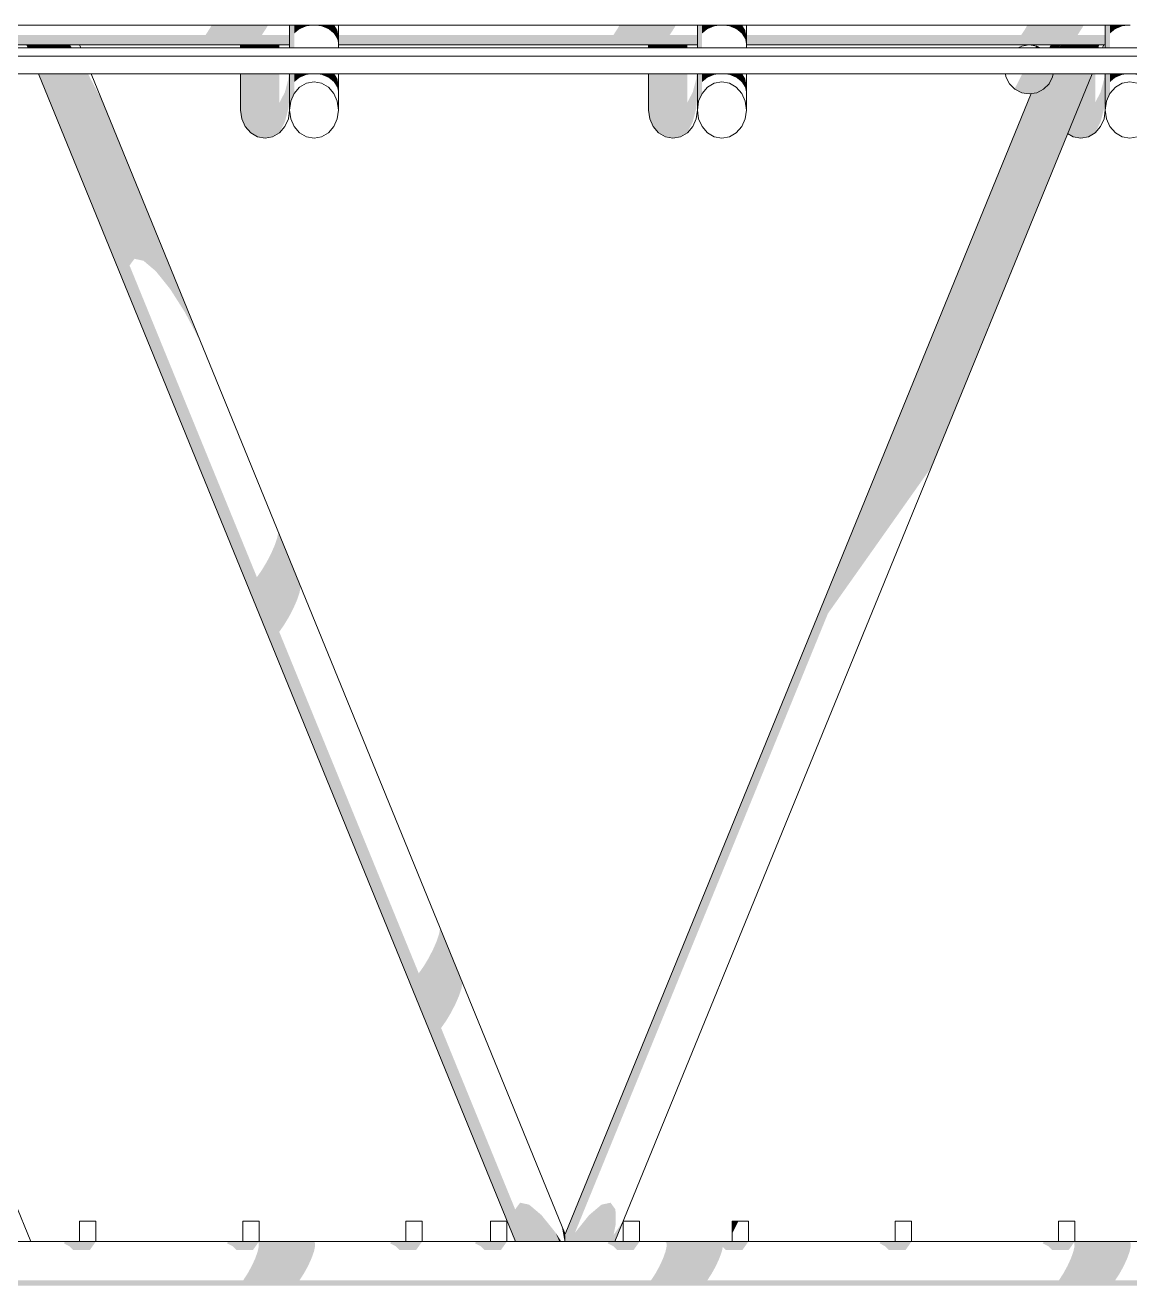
# Model space of a CAD drawing. Header units: millimetres. Extents: x -71878 to 121433, y -67383 to 83273.
# Drawn here: x 69131 to 71840, y -48564 to -45474 of the extents above; entities that cross this region are included whole.
import ezdxf

# ---------------------------------------------------------------- set-up
doc = ezdxf.new("R2010")
doc.units = ezdxf.units.MM
doc.header["$MEASUREMENT"] = 0
for name, color, linetype, lineweight in [('COLUMNAS_Pluma_Nº__1', 7, 'Continuous', 0), ('ENTIRADO_Pluma_Nº__21', 7, 'Continuous', 5), ('Vigas_Pluma_Nº__21', 7, 'Continuous', 5)]:
    doc.layers.add(name, color=color, linetype=linetype, lineweight=lineweight)
for name, color, linetype, lineweight, true_color in [('COLUMNAS_Pluma_Nº__3', 7, 'Continuous', 0, 0x646464), ('ENTIRADO_Pluma_Nº__3', 7, 'Continuous', 0, 0x646464), ('Vigas_Pluma_Nº__3', 7, 'Continuous', 0, 0x646464)]:
    doc.layers.add(name, color=color, linetype=linetype, lineweight=lineweight, true_color=true_color)

msp = doc.modelspace()

# ---------------------------------------------------------------- hatches: boundary and pattern name
at = {"layer": 'COLUMNAS_Pluma_Nº__3', "linetype": 'Continuous', "lineweight": 0, "true_color": 0x191919}
for points in [[(69135.13, -45521.985), (69138.127, -45529.319), (69142.979, -45529.319), (69139.981, -45521.985)], [(69139.981, -45521.985), (69142.979, -45529.319), (69153.677, -45529.319), (69150.68, -45521.985)], [(69150.68, -45521.985), (69153.677, -45529.319), (69169.175, -45529.319), (69166.178, -45521.985)], [(69184.959, -45521.985), (69166.178, -45521.985), (69169.175, -45529.319), (69187.956, -45529.319)], [(69205.185, -45521.985), (69184.959, -45521.985), (69187.956, -45529.319), (69208.182, -45529.319)], [(69205.185, -45521.985), (69208.182, -45529.319), (69227.872, -45529.319), (69224.875, -45521.985)], [(69224.875, -45521.985), (69227.872, -45529.319), (69245.099, -45529.319), (69243.677, -45525.838), (69240.579, -45521.985)], [(69245.891, -45529.319), (69243.677, -45525.838), (69245.099, -45529.319)], [(71643.827, -45529.319), (71645.298, -45529.319), (71648.295, -45521.985), (71646.825, -45521.985)], [(71645.298, -45529.319), (71652.947, -45529.319), (71655.944, -45521.985), (71648.295, -45521.985)], [(71655.944, -45521.985), (71652.947, -45529.319), (71666.025, -45529.319), (71669.022, -45521.985)], [(71667.448, -45525.838), (71666.025, -45529.319), (71683.252, -45529.319), (71686.25, -45521.985), (71670.545, -45521.985)], [(71683.252, -45529.319), (71702.943, -45529.319), (71705.94, -45521.985), (71686.25, -45521.985)], [(71705.94, -45521.985), (71702.943, -45529.319), (71723.168, -45529.319), (71726.165, -45521.985)], [(71723.168, -45529.319), (71741.949, -45529.319), (71744.946, -45521.985), (71726.165, -45521.985)], [(71741.949, -45529.319), (71757.447, -45529.319), (71760.445, -45521.985), (71744.946, -45521.985)], [(71760.445, -45521.985), (71757.447, -45529.319), (71762.632, -45529.319), (71764.116, -45521.985)], [(69163.974, -45592.573), (70333.667, -48455.071), (70338.518, -48455.071), (69168.826, -45592.573)], [(69168.826, -45592.573), (70338.518, -48455.071), (70349.217, -48455.071), (69179.524, -45592.573)], [(69179.524, -45592.573), (70349.217, -48455.071), (70364.715, -48455.071), (69195.022, -45592.573)], [(69213.803, -45592.572), (69195.022, -45592.573), (69387.083, -46062.589), (69399.194, -46046.257)], [(69234.029, -45592.573), (69213.803, -45592.573), (69399.192, -46046.26), (69421.375, -46051.05)], [(69253.719, -45592.573), (69234.029, -45592.573), (69421.375, -46051.05), (69451.46, -46076.489)], [(69270.946, -45592.573), (69253.719, -45592.573), (69451.46, -46076.489), (69486.503, -46120.087)], [(69270.946, -45592.573), (69486.503, -46120.087), (69523.073, -46177.577), (69284.024, -45592.573)], [(69285.1, -45592.573), (69284.024, -45592.573), (69523.073, -46177.577), (69557.59, -46243.33), (69314.764, -45649.081)], [(71099.482, -46915.777), (71140.294, -46858.061), (71657.405, -45592.573), (71651.376, -45592.573), (71650.116, -45600.526), (71641.594, -45617.252), (71628.32, -45630.526), (71623.71, -45632.875)], [(71657.405, -45592.573), (71140.294, -46858.061), (71186.94, -46792.093), (71677.096, -45592.573)], [(71677.095, -45592.573), (71186.94, -46792.093), (71234.855, -46724.331), (71697.321, -45592.573)], [(71697.321, -45592.573), (71234.855, -46724.331), (71279.347, -46661.409), (71716.102, -45592.573)], [(71716.102, -45592.573), (71279.347, -46661.409), (71316.063, -46609.485), (71731.6, -45592.573)], [(71731.6, -45592.573), (71316.063, -46609.485), (71341.408, -46573.642), (71742.299, -45592.573)], [(71742.299, -45592.573), (71341.408, -46573.642), (71352.901, -46557.389), (71736.417, -45618.84), (71745.121, -45592.573)], [(70449.633, -48455.379), (70457.282, -48455.379), (71607.868, -45639.638), (71599.69, -45640.933), (70455.562, -48440.868), (70455.562, -48455.071), (70449.759, -48455.071)], [(70455.562, -48440.868), (71599.69, -45640.933), (71598.117, -45641.183), (70455.562, -48437.269)], [(71607.868, -45639.638), (70457.282, -48455.379), (70470.36, -48455.379), (71623.71, -45632.875), (71611.594, -45639.048)], [(69343.85, -45716.663), (69314.764, -45649.081), (69557.59, -46243.331), (69586.676, -46310.912)], [(69751.471, -46717.8), (69749.103, -46730.723), (69803.866, -46864.741), (69806.234, -46851.818)], [(69750.05, -46710.724), (69751.471, -46717.8), (69806.234, -46851.818), (69804.813, -46844.742)], [(69743.178, -46748.229), (69734.276, -46768.603), (69789.039, -46902.621), (69797.941, -46882.247)], [(69743.178, -46748.229), (69797.941, -46882.247), (69803.866, -46864.742), (69749.103, -46730.723)], [(69734.276, -46768.603), (69723.269, -46789.851), (69778.032, -46923.869), (69789.039, -46902.621)], [(69711.234, -46809.892), (69699.35, -46826.766), (69754.108, -46960.791), (69765.997, -46943.911)], [(69723.269, -46789.851), (69711.233, -46809.894), (69765.996, -46943.912), (69778.032, -46923.87)], [(71180.845, -46974.103), (71160.322, -47025.82), (71144.628, -47067.079), (71202.032, -46926.597), (71196.187, -46938.018)], [(70146.897, -47681.896), (70148.318, -47688.972), (70203.081, -47822.991), (70201.66, -47815.915)], [(70145.95, -47701.896), (70140.025, -47719.401), (70194.788, -47853.419), (70200.713, -47835.914)], [(70148.318, -47688.972), (70145.95, -47701.896), (70200.713, -47835.914), (70203.081, -47822.991)], [(70131.123, -47739.775), (70120.115, -47761.024), (70174.879, -47895.042), (70185.886, -47873.794)], [(70140.025, -47719.401), (70131.123, -47739.775), (70185.886, -47873.794), (70194.788, -47853.42)], [(70120.115, -47761.024), (70108.08, -47781.067), (70162.843, -47915.085), (70174.879, -47895.042)], [(70108.076, -47781.072), (70096.199, -47797.935), (70150.957, -47931.961), (70162.844, -47915.084)], [(70344.752, -48360.257), (70332.643, -48376.586), (70364.713, -48455.073), (70383.496, -48455.071)], [(70366.935, -48365.046), (70344.752, -48360.257), (70383.496, -48455.071), (70403.721, -48455.071)], [(70544.189, -48365.046), (70507.277, -48455.379), (70527.503, -48455.379), (70566.372, -48360.257)], [(70566.372, -48360.257), (70527.503, -48455.379), (70546.284, -48455.379), (70578.481, -48376.585)], [(70397.02, -48390.485), (70366.935, -48365.046), (70403.721, -48455.071), (70423.411, -48455.071)], [(70432.063, -48434.084), (70397.02, -48390.485), (70423.411, -48455.071), (70440.639, -48455.071)], [(70470.36, -48455.379), (70487.587, -48455.379), (70514.104, -48390.485), (70479.061, -48434.084)], [(70514.104, -48390.485), (70487.587, -48455.379), (70507.277, -48455.379), (70544.189, -48365.046)], [(70578.481, -48376.585), (70546.284, -48455.379), (70561.782, -48455.379), (70579.331, -48412.433)], [(70438.182, -48394.737), (70447.533, -48421.218), (70455.562, -48440.868), (70455.562, -48437.269)], [(70453.521, -48454.592), (70453.717, -48455.071), (70455.562, -48455.071), (70455.562, -48440.868), (70447.533, -48421.218)], [(70561.782, -48455.379), (70572.48, -48455.379), (70586.27, -48421.632), (70573.942, -48439.067), (70579.331, -48412.433)], [(70586.27, -48421.632), (70572.48, -48455.379), (70577.332, -48455.379), (70597.763, -48405.379)], [(70333.667, -48455.071), (70333.793, -48455.379), (70335.264, -48455.379), (70335.138, -48455.071)], [(70335.138, -48455.071), (70335.264, -48455.379), (70342.912, -48455.379), (70342.787, -48455.071), (70338.518, -48455.071)], [(70342.786, -48455.071), (70342.912, -48455.379), (70355.991, -48455.379), (70355.865, -48455.071)], [(70355.865, -48455.071), (70355.99, -48455.379), (70373.218, -48455.379), (70373.092, -48455.071)], [(70373.092, -48455.071), (70373.218, -48455.379), (70392.908, -48455.379), (70392.782, -48455.071)], [(70392.782, -48455.071), (70392.908, -48455.379), (70413.133, -48455.379), (70413.008, -48455.071)], [(70413.008, -48455.071), (70413.133, -48455.379), (70431.915, -48455.379), (70431.789, -48455.071)], [(70447.287, -48455.071), (70431.789, -48455.071), (70431.914, -48455.379), (70447.413, -48455.379)], [(70445.413, -48455.071), (70432.063, -48434.084), (70440.639, -48455.071)], [(70448.288, -48455.071), (70447.287, -48455.071), (70447.413, -48455.379), (70448.162, -48455.379)], [(70448.288, -48455.071), (70448.162, -48455.379), (70449.633, -48455.379), (70449.759, -48455.071)], [(70453.548, -48455.071), (70453.717, -48455.071), (70453.521, -48454.592)]]:
    msp.add_hatch(color=250, dxfattribs=at).paths.add_polyline_path(points)
at = {"layer": 'ENTIRADO_Pluma_Nº__3', "linetype": 'Continuous', "lineweight": 0, "true_color": 0x191919}
msp.add_hatch(color=250, dxfattribs=at).paths.add_polyline_path([(70864.499, -48405.379), (70864.499, -48436.437), (70880.145, -48405.379)])
at = {"layer": 'Vigas_Pluma_Nº__3', "linetype": 'Continuous', "lineweight": 0, "true_color": 0x191919}
for points in [[(69573.7, -45497.252), (69711.697, -45497.251), (69722.574, -45480.526), (69584.577, -45480.526)], [(69588.322, -45473.708), (69584.577, -45480.526), (69722.574, -45480.526), (69726.319, -45473.708)], [(69779.463, -45473.708), (69779.463, -45529.319), (69782.399, -45529.319), (69782.399, -45473.708)], [(69790.922, -45473.708), (69782.399, -45473.708), (69782.399, -45529.319), (69790.922, -45529.319)], [(69790.922, -45493.888), (69804.195, -45483), (69804.195, -45473.708), (69790.922, -45473.708)], [(69804.195, -45483), (69820.922, -45476.008), (69820.922, -45473.708), (69804.195, -45473.708)], [(69820.922, -45473.708), (69820.922, -45476.008), (69838.624, -45473.708)], [(69858.004, -45473.708), (69840.301, -45473.708), (69858.004, -45476.008)], [(69858.004, -45476.008), (69874.73, -45483), (69874.73, -45473.708), (69858.004, -45473.708)], [(69874.73, -45483), (69888.004, -45493.889), (69888.004, -45473.708), (69874.73, -45473.708)], [(69888.004, -45473.708), (69888.004, -45493.889), (69896.526, -45507.61), (69896.526, -45485.374), (69889.28, -45473.708)], [(69896.526, -45507.61), (69899.463, -45522.82), (69899.463, -45500.583), (69896.526, -45485.374)], [(70573.701, -45497.251), (70711.697, -45497.251), (70722.574, -45480.525), (70584.577, -45480.525)], [(70588.322, -45473.708), (70584.577, -45480.526), (70722.574, -45480.526), (70726.319, -45473.708)], [(70782.399, -45473.708), (70779.463, -45473.708), (70779.463, -45529.319), (70782.399, -45529.319)], [(70782.399, -45529.319), (70790.922, -45529.319), (70790.922, -45473.708), (70782.399, -45473.708)], [(70790.921, -45493.889), (70804.195, -45483), (70804.195, -45473.708), (70790.922, -45473.708)], [(70804.195, -45473.708), (70804.195, -45483), (70820.922, -45476.008), (70820.922, -45473.708)], [(70820.922, -45473.708), (70820.922, -45476.008), (70838.624, -45473.708)], [(70840.301, -45473.708), (70858.004, -45476.008), (70858.004, -45473.708)], [(70858.004, -45476.008), (70874.73, -45483), (70874.73, -45473.708), (70858.004, -45473.708)], [(70874.73, -45483), (70888.004, -45493.889), (70888.004, -45473.708), (70874.73, -45473.708)], [(70888.004, -45473.708), (70888.004, -45493.889), (70896.526, -45507.61), (70896.526, -45485.374), (70889.28, -45473.708)], [(70896.526, -45507.61), (70899.463, -45522.819), (70899.463, -45500.583), (70896.526, -45485.374)], [(71573.701, -45497.251), (71711.697, -45497.252), (71722.574, -45480.525), (71584.577, -45480.525)], [(71588.322, -45473.708), (71584.577, -45480.526), (71722.574, -45480.526), (71726.319, -45473.708)], [(71779.463, -45473.708), (71779.463, -45529.319), (71782.399, -45529.319), (71782.399, -45473.708)], [(71782.399, -45529.319), (71790.922, -45529.319), (71790.922, -45473.708), (71782.399, -45473.708)], [(71790.922, -45493.889), (71804.195, -45483), (71804.195, -45473.708), (71790.922, -45473.708)], [(71804.195, -45473.708), (71804.195, -45483), (71820.922, -45476.008), (71820.922, -45473.708)], [(71820.921, -45476.008), (71838.624, -45473.708), (71820.922, -45473.708)], [(68899.463, -45497.252), (68899.463, -45510.526), (69779.463, -45510.526), (69779.463, -45497.252)], [(68899.463, -45510.526), (68899.463, -45519.048), (69779.463, -45519.048), (69779.463, -45510.526)], [(69779.463, -45519.048), (68899.463, -45519.048), (68899.463, -45521.984), (69779.463, -45521.984)], [(70779.463, -45497.252), (69899.462, -45497.252), (69899.462, -45510.526), (70779.463, -45510.526)], [(69899.462, -45519.048), (70779.463, -45519.048), (70779.463, -45510.526), (69899.462, -45510.526)], [(69899.462, -45521.984), (70779.463, -45521.984), (70779.463, -45519.048), (69899.462, -45519.048)], [(70899.463, -45510.526), (71779.463, -45510.526), (71779.463, -45497.252), (70899.463, -45497.252)], [(70899.463, -45510.526), (70899.463, -45519.048), (71779.463, -45519.048), (71779.463, -45510.526)], [(71779.463, -45519.048), (70899.463, -45519.048), (70899.463, -45521.985), (71779.463, -45521.985)], [(69659.463, -45529.319), (69662.399, -45529.319), (69662.399, -45521.985), (69659.463, -45521.985)], [(69662.399, -45521.985), (69662.399, -45529.319), (69670.922, -45529.319), (69670.922, -45521.985)], [(69670.922, -45529.319), (69684.195, -45529.319), (69684.195, -45521.985), (69670.922, -45521.985)], [(69684.195, -45521.985), (69684.195, -45529.319), (69700.922, -45529.319), (69700.922, -45521.985)], [(69700.922, -45529.319), (69719.463, -45529.319), (69719.463, -45521.985), (69700.922, -45521.985)], [(69719.463, -45521.985), (69719.463, -45529.319), (69738.004, -45529.319), (69738.004, -45521.985)], [(69738.004, -45529.319), (69754.73, -45529.319), (69754.73, -45521.985), (69738.004, -45521.985)], [(70659.463, -45529.319), (70662.399, -45529.319), (70662.399, -45521.985), (70659.463, -45521.985)], [(70662.399, -45521.985), (70662.399, -45529.319), (70670.922, -45529.319), (70670.922, -45521.985)], [(70684.195, -45521.985), (70670.922, -45521.985), (70670.922, -45529.319), (70684.195, -45529.319)], [(70684.195, -45529.319), (70700.922, -45529.319), (70700.922, -45521.985), (70684.195, -45521.985)], [(70700.921, -45529.319), (70719.463, -45529.319), (70719.463, -45521.985), (70700.921, -45521.985)], [(70719.463, -45521.985), (70719.463, -45529.319), (70738.004, -45529.319), (70738.004, -45521.985)], [(70738.004, -45529.319), (70754.73, -45529.319), (70754.73, -45521.985), (70738.004, -45521.985)], [(71607.779, -45529.319), (71620.225, -45529.319), (71611.594, -45524.921), (71610.113, -45524.687)], [(69659.463, -45592.573), (69659.463, -45681.489), (69662.399, -45702.838), (69662.399, -45592.573)], [(69662.399, -45592.573), (69662.399, -45702.838), (69670.922, -45722.098), (69670.922, -45592.573)], [(69670.922, -45722.098), (69684.195, -45737.382), (69684.195, -45592.573), (69670.922, -45592.573)], [(69684.195, -45737.382), (69700.922, -45747.195), (69700.922, -45592.573), (69684.195, -45592.573)], [(69700.922, -45747.195), (69719.463, -45750.576), (69719.463, -45592.573), (69700.922, -45592.573)], [(69738.004, -45592.573), (69719.463, -45592.573), (69719.463, -45750.576), (69738.004, -45747.195)], [(69738.004, -45747.195), (69754.73, -45737.382), (69754.73, -45592.573), (69738.004, -45592.573)], [(69776.526, -45605.41), (69768.004, -45637.705), (69768.004, -45710.651), (69776.526, -45678.356)], [(69779.463, -45592.573), (69777.579, -45592.573), (69776.526, -45605.41), (69776.526, -45678.356), (69779.463, -45642.557)], [(69779.463, -45681.489), (69782.399, -45660.14), (69782.399, -45592.573), (69779.463, -45592.573)], [(69782.399, -45660.14), (69790.922, -45640.881), (69790.922, -45592.573), (69782.399, -45592.573)], [(69790.922, -45612.861), (69804.195, -45601.972), (69804.195, -45592.573), (69790.922, -45592.573)], [(69804.196, -45601.972), (69820.921, -45594.981), (69820.922, -45592.573), (69804.195, -45592.573)], [(69820.921, -45594.981), (69839.463, -45592.573), (69820.922, -45592.573)], [(69839.463, -45592.572), (69858.004, -45594.981), (69858.004, -45592.573)], [(69858.004, -45594.981), (69874.73, -45601.972), (69874.73, -45592.573), (69858.004, -45592.573)], [(69874.73, -45601.972), (69888.004, -45612.861), (69888.004, -45592.573), (69874.73, -45592.573)], [(69888.004, -45592.573), (69888.004, -45612.861), (69896.526, -45626.582), (69896.526, -45604.346), (69889.213, -45592.573)], [(69896.526, -45626.582), (69899.463, -45641.792), (69899.463, -45619.556), (69896.526, -45604.346)], [(70659.463, -45681.489), (70662.399, -45702.838), (70662.399, -45592.573), (70659.463, -45592.573)], [(70662.399, -45702.838), (70670.922, -45722.098), (70670.922, -45592.573), (70662.399, -45592.573)], [(70684.195, -45592.573), (70670.922, -45592.573), (70670.922, -45722.098), (70684.195, -45737.382)], [(70700.922, -45592.573), (70684.196, -45592.573), (70684.196, -45737.382), (70700.922, -45747.195)], [(70700.921, -45747.195), (70719.463, -45750.576), (70719.463, -45592.573), (70700.921, -45592.573)], [(70719.463, -45750.576), (70738.004, -45747.195), (70738.004, -45592.573), (70719.463, -45592.573)], [(70738.004, -45747.195), (70754.73, -45737.382), (70754.73, -45592.573), (70738.004, -45592.573)], [(70776.526, -45605.41), (70768.004, -45637.705), (70768.004, -45710.651), (70776.526, -45678.356)], [(70779.463, -45592.573), (70777.579, -45592.573), (70776.526, -45605.41), (70776.526, -45678.356), (70779.463, -45642.557)], [(70779.463, -45681.489), (70782.399, -45660.14), (70782.399, -45592.573), (70779.463, -45592.573)], [(70782.399, -45660.14), (70790.922, -45640.881), (70790.922, -45592.573), (70782.399, -45592.573)], [(70790.921, -45612.861), (70804.195, -45601.972), (70804.195, -45592.573), (70790.922, -45592.573)], [(70804.195, -45601.972), (70820.921, -45594.981), (70820.922, -45592.573), (70804.195, -45592.573)], [(70820.922, -45592.573), (70820.921, -45594.981), (70839.463, -45592.573)], [(70839.463, -45592.572), (70858.004, -45594.981), (70858.004, -45592.573)], [(70858.004, -45594.981), (70874.73, -45601.972), (70874.73, -45592.573), (70858.004, -45592.573)], [(70874.73, -45601.972), (70888.004, -45612.861), (70888.004, -45592.573), (70874.73, -45592.573)], [(70888.004, -45592.573), (70888.004, -45612.861), (70896.526, -45626.582), (70896.526, -45604.346), (70889.213, -45592.573)], [(70896.526, -45626.582), (70899.463, -45641.792), (70899.463, -45619.556), (70896.526, -45604.346)], [(71575.914, -45592.573), (71557.127, -45629.867), (71557.785, -45630.526), (71574.512, -45639.048), (71593.053, -45641.985), (71611.594, -45639.048), (71628.32, -45630.526), (71641.594, -45617.252), (71650.116, -45600.526), (71651.376, -45592.573)], [(71738.004, -45747.195), (71754.73, -45737.382), (71754.73, -45592.573), (71747.15, -45592.573), (71738.004, -45614.956)], [(71776.526, -45605.41), (71768.004, -45637.705), (71768.004, -45710.651), (71776.526, -45678.356)], [(71779.463, -45592.573), (71777.579, -45592.573), (71776.526, -45605.41), (71776.526, -45678.356), (71779.463, -45642.557)], [(71779.463, -45681.489), (71782.399, -45660.14), (71782.399, -45592.573), (71779.463, -45592.573)], [(71782.399, -45660.14), (71790.922, -45640.881), (71790.922, -45592.573), (71782.399, -45592.573)], [(71790.922, -45612.861), (71804.195, -45601.972), (71804.195, -45592.573), (71790.922, -45592.573)], [(71804.195, -45601.972), (71820.921, -45594.981), (71820.922, -45592.573), (71804.195, -45592.573)], [(71820.922, -45592.573), (71820.922, -45594.981), (71839.463, -45592.573)], [(71839.463, -45592.572), (71858.004, -45594.981), (71858.004, -45592.573)], [(69768.004, -45637.705), (69754.73, -45663.334), (69754.73, -45736.28), (69768.004, -45710.651)], [(70768.004, -45637.705), (70754.73, -45663.334), (70754.73, -45736.28), (70768.004, -45710.651)], [(71738.004, -45614.956), (71719.463, -45660.33), (71719.463, -45750.576), (71738.004, -45747.195)], [(71768.004, -45637.705), (71754.73, -45663.334), (71754.73, -45736.28), (71768.004, -45710.651)], [(71719.463, -45660.33), (71700.922, -45705.704), (71700.922, -45747.195), (71719.463, -45750.576)], [(71687.246, -45739.172), (71700.922, -45747.195), (71700.922, -45705.704)], [(69229.143, -48455.379), (69227.067, -48458.315), (69302.422, -48458.315), (69304.498, -48455.379)], [(69627.067, -48458.315), (69702.422, -48458.315), (69702.82, -48457.753), (69703.558, -48458.315), (69841.555, -48458.315), (69837.702, -48455.379), (69629.143, -48455.379)], [(70029.143, -48455.379), (70027.067, -48458.315), (70102.422, -48458.315), (70104.499, -48455.379)], [(70237.109, -48455.379), (70235.033, -48458.315), (70310.388, -48458.315), (70312.465, -48455.379)], [(70562.407, -48455.379), (70560.331, -48458.315), (70635.686, -48458.315), (70637.763, -48455.379)], [(70699.706, -48455.379), (70703.558, -48458.315), (70902.422, -48458.315), (70904.499, -48455.379)], [(71227.067, -48458.315), (71302.422, -48458.315), (71304.499, -48455.379), (71229.143, -48455.379)], [(71629.143, -48455.379), (71627.067, -48458.315), (71702.422, -48458.315), (71702.82, -48457.753), (71703.558, -48458.315), (71841.555, -48458.315), (71837.702, -48455.379)], [(69226, -48459.824), (69239.766, -48466.838), (69296.396, -48466.838), (69302.422, -48458.315), (69227.067, -48458.315)], [(69249.508, -48476.579), (69289.507, -48476.58), (69296.396, -48466.838), (69239.766, -48466.838)], [(69626, -48459.824), (69639.766, -48466.838), (69696.396, -48466.838), (69702.422, -48458.315), (69627.067, -48458.315)], [(69639.766, -48466.838), (69649.507, -48476.58), (69689.507, -48476.58), (69696.396, -48466.838)], [(69695.23, -48496.838), (69833.226, -48496.838), (69839.202, -48480.112), (69701.205, -48480.112)], [(69701.205, -48480.112), (69839.202, -48480.112), (69842.071, -48466.838), (69704.075, -48466.838)], [(69704.075, -48466.838), (69842.071, -48466.838), (69841.555, -48458.315), (69703.558, -48458.315)], [(70039.766, -48466.838), (70096.396, -48466.838), (70102.422, -48458.315), (70027.067, -48458.315), (70026, -48459.824)], [(70039.766, -48466.838), (70049.508, -48476.579), (70089.507, -48476.58), (70096.396, -48466.838)], [(70247.732, -48466.838), (70304.362, -48466.838), (70310.388, -48458.315), (70235.033, -48458.315), (70233.966, -48459.824)], [(70304.362, -48466.838), (70247.732, -48466.838), (70257.473, -48476.58), (70297.473, -48476.579)], [(70573.03, -48466.838), (70629.66, -48466.838), (70635.686, -48458.315), (70560.331, -48458.315), (70559.265, -48459.824)], [(70582.772, -48476.58), (70622.772, -48476.58), (70629.66, -48466.838), (70573.03, -48466.838)], [(70695.23, -48496.838), (70833.226, -48496.838), (70839.201, -48480.112), (70701.205, -48480.112)], [(70704.075, -48466.838), (70701.205, -48480.112), (70839.202, -48480.112), (70841.661, -48468.734), (70849.507, -48476.58), (70889.507, -48476.58), (70896.396, -48466.838)], [(70703.558, -48458.315), (70704.075, -48466.838), (70896.396, -48466.838), (70902.422, -48458.315)], [(71227.067, -48458.315), (71226, -48459.824), (71239.766, -48466.838), (71296.396, -48466.838), (71302.422, -48458.315)], [(71296.396, -48466.838), (71239.766, -48466.838), (71249.507, -48476.58), (71289.507, -48476.579)], [(71627.067, -48458.315), (71626, -48459.824), (71639.766, -48466.838), (71696.396, -48466.838), (71702.422, -48458.315)], [(71639.766, -48466.838), (71649.507, -48476.58), (71689.507, -48476.58), (71696.396, -48466.838)], [(71701.205, -48480.112), (71695.23, -48496.838), (71833.226, -48496.838), (71839.202, -48480.112)], [(71704.075, -48466.838), (71701.205, -48480.112), (71839.201, -48480.112), (71842.071, -48466.838)], [(71704.075, -48466.838), (71842.071, -48466.838), (71841.555, -48458.315), (71703.558, -48458.315)], [(69676.549, -48533.92), (69814.545, -48533.92), (69824.73, -48515.379), (69686.734, -48515.379)], [(69686.734, -48515.379), (69824.73, -48515.379), (69833.226, -48496.838), (69695.23, -48496.838)], [(70676.549, -48533.92), (70814.545, -48533.92), (70824.73, -48515.379), (70686.734, -48515.379)], [(70686.734, -48515.379), (70824.73, -48515.379), (70833.226, -48496.838), (70695.23, -48496.838)], [(71686.734, -48515.379), (71676.549, -48533.92), (71814.546, -48533.92), (71824.73, -48515.379)], [(71695.23, -48496.838), (71686.734, -48515.379), (71824.73, -48515.379), (71833.226, -48496.838)], [(69665.672, -48550.646), (69803.669, -48550.645), (69814.546, -48533.919), (69676.549, -48533.92)], [(70665.673, -48550.645), (70803.669, -48550.646), (70814.545, -48533.921), (70676.549, -48533.919)], [(71676.549, -48533.919), (71665.673, -48550.645), (71803.669, -48550.646), (71814.545, -48533.921)], [(81617.322, -48550.646), (68296.715, -48550.646), (68296.715, -48563.92), (81617.322, -48563.92)]]:
    msp.add_hatch(color=250, dxfattribs=at).paths.add_polyline_path(points)

# ---------------------------------------------------------------- linework, layer by layer
at = {"layer": 'COLUMNAS_Pluma_Nº__1', "linetype": 'Continuous'}
for p, q in [((69138.127, -45529.319), (69135.13, -45521.985)), ((69267.297, -45529.319), (69264.3, -45521.985)), ((71643.827, -45529.319), (71646.825, -45521.985)), ((71772.997, -45529.319), (71775.994, -45521.985)), ((67974.937, -45592.573), (69144.755, -48455.379)), ((70333.667, -48455.071), (69163.974, -45592.573)), ((70455.562, -48437.269), (69293.144, -45592.573)), ((70577.332, -48455.379), (71747.15, -45592.573)), ((70455.561, -48437.272), (71598.117, -45641.183)), ((70333.667, -48455.071), (70338.518, -48455.071)), ((70333.793, -48455.379), (70333.667, -48455.071)), ((70338.518, -48455.071), (70349.217, -48455.071)), ((70349.217, -48455.071), (70364.715, -48455.071)), ((70364.715, -48455.071), (70383.496, -48455.071)), ((70383.496, -48455.071), (70403.721, -48455.071)), ((70403.721, -48455.071), (70423.412, -48455.071)), ((70423.412, -48455.071), (70440.639, -48455.071)), ((70440.639, -48455.071), (70453.717, -48455.071)), ((70448.162, -48455.379), (70448.288, -48455.071)), ((70453.717, -48455.071), (70455.569, -48455.071))]:
    msp.add_line(p, q, dxfattribs=at)
at = {"layer": 'ENTIRADO_Pluma_Nº__21', "linetype": 'Continuous'}
for p, q in [((68840.193, -45473.708), (69838.732, -45473.708)), ((69840.193, -45473.708), (70838.732, -45473.708)), ((70840.193, -45473.708), (71838.732, -45473.708)), ((67358.909, -45529.319), (82620.051, -45529.319)), ((67358.909, -45549.15), (82620.051, -45549.15)), ((67358.909, -45592.573), (82620.051, -45592.573)), ((69264.499, -48405.379), (69264.499, -48455.379)), ((69304.499, -48405.379), (69264.499, -48405.379)), ((69304.499, -48455.379), (69304.499, -48405.379)), ((69664.499, -48405.379), (69664.499, -48455.379)), ((69704.499, -48405.379), (69664.499, -48405.379)), ((69704.499, -48455.379), (69704.499, -48405.379)), ((70064.499, -48405.379), (70064.499, -48455.379)), ((70104.499, -48405.379), (70064.499, -48405.379)), ((70104.499, -48455.379), (70104.499, -48405.379)), ((70272.465, -48405.379), (70272.465, -48455.379)), ((70312.465, -48405.379), (70272.465, -48405.379)), ((70312.465, -48455.379), (70312.465, -48405.379)), ((70597.763, -48405.379), (70597.763, -48455.379)), ((70637.763, -48405.379), (70597.763, -48405.379)), ((70637.763, -48455.379), (70637.763, -48405.379)), ((70864.499, -48405.379), (70864.499, -48455.379)), ((70904.499, -48405.379), (70864.499, -48405.379)), ((70904.499, -48455.379), (70904.499, -48405.379)), ((71264.499, -48405.379), (71264.499, -48455.379)), ((71304.499, -48405.379), (71264.499, -48405.379)), ((71304.499, -48455.379), (71304.499, -48405.379)), ((71664.499, -48405.379), (71664.499, -48455.379)), ((71704.499, -48405.379), (71664.499, -48405.379)), ((71704.499, -48455.379), (71704.499, -48405.379)), ((69264.499, -48455.379), (69304.499, -48455.379)), ((69664.499, -48455.379), (69704.499, -48455.379)), ((70064.499, -48455.379), (70104.499, -48455.379)), ((70272.465, -48455.379), (70312.465, -48455.379)), ((70597.763, -48455.379), (70637.763, -48455.379)), ((70864.499, -48455.379), (70904.499, -48455.379)), ((71264.499, -48455.379), (71304.499, -48455.379)), ((71664.499, -48455.379), (71704.499, -48455.379))]:
    msp.add_line(p, q, dxfattribs=at)
at = {"layer": 'Vigas_Pluma_Nº__21', "linetype": 'Continuous'}
for p, q in [((69779.463, -45529.319), (69779.463, -45473.708)), ((69839.463, -45473.593), (69838.624, -45473.708)), ((69839.463, -45473.593), (69840.301, -45473.708)), ((69899.463, -45529.319), (69899.463, -45473.708)), ((70779.463, -45529.319), (70779.463, -45473.708)), ((70839.463, -45473.593), (70838.624, -45473.708)), ((70839.463, -45473.593), (70840.301, -45473.708)), ((70899.463, -45529.319), (70899.463, -45473.708)), ((71779.463, -45529.319), (71779.463, -45473.708)), ((71839.463, -45473.593), (71838.624, -45473.708)), ((71839.463, -45473.593), (71840.301, -45473.708)), ((68899.463, -45521.985), (69779.463, -45521.985)), ((69659.463, -45521.985), (69659.463, -45529.319)), ((69899.463, -45521.985), (70779.463, -45521.985)), ((70659.463, -45521.985), (70659.463, -45529.319)), ((70899.463, -45521.985), (71779.463, -45521.985)), ((71565.88, -45529.319), (71574.512, -45524.921)), ((71574.512, -45524.921), (71593.053, -45521.985)), ((71593.053, -45521.985), (71611.594, -45524.921)), ((71611.594, -45524.921), (71620.225, -45529.319)), ((69659.463, -45592.573), (69659.463, -45681.489)), ((69779.463, -45681.489), (69779.463, -45592.573)), ((69820.922, -45615.783), (69839.463, -45612.402)), ((69839.463, -45612.402), (69858.004, -45615.783)), ((69899.463, -45681.489), (69899.463, -45592.573)), ((70659.463, -45592.573), (70659.463, -45681.489)), ((70779.463, -45681.489), (70779.463, -45592.573)), ((70820.922, -45615.783), (70839.463, -45612.402)), ((70839.463, -45612.402), (70858.004, -45615.783)), ((70899.463, -45681.489), (70899.463, -45592.573)), ((71535.989, -45600.526), (71534.73, -45592.573)), ((71544.512, -45617.252), (71535.989, -45600.526)), ((71650.116, -45600.526), (71641.594, -45617.252)), ((71651.376, -45592.573), (71650.116, -45600.526)), ((71779.463, -45681.489), (71779.463, -45592.573)), ((71820.922, -45615.783), (71839.463, -45612.402)), ((71839.463, -45612.402), (71858.004, -45615.783)), ((69782.399, -45660.14), (69790.922, -45640.881)), ((69790.922, -45640.881), (69804.195, -45625.596)), ((69804.195, -45625.596), (69820.922, -45615.783)), ((69858.004, -45615.783), (69874.73, -45625.596)), ((69874.73, -45625.596), (69888.004, -45640.881)), ((69888.004, -45640.881), (69896.526, -45660.14)), ((70782.399, -45660.14), (70790.922, -45640.881)), ((70790.922, -45640.881), (70804.195, -45625.596)), ((70804.195, -45625.596), (70820.922, -45615.783)), ((70858.004, -45615.783), (70874.73, -45625.596)), ((70874.73, -45625.596), (70888.004, -45640.881)), ((70888.004, -45640.881), (70896.526, -45660.14)), ((71557.785, -45630.526), (71544.512, -45617.252)), ((71574.512, -45639.048), (71557.785, -45630.526)), ((71593.053, -45641.985), (71574.512, -45639.048)), ((71611.594, -45639.048), (71593.053, -45641.985)), ((71628.32, -45630.526), (71611.594, -45639.048)), ((71641.594, -45617.252), (71628.32, -45630.526)), ((71782.399, -45660.14), (71790.922, -45640.881)), ((71790.922, -45640.881), (71804.195, -45625.596)), ((71804.195, -45625.596), (71820.922, -45615.783)), ((69779.463, -45681.489), (69782.399, -45660.14)), ((69896.526, -45660.14), (69899.463, -45681.489)), ((70779.463, -45681.489), (70782.399, -45660.14)), ((70896.526, -45660.14), (70899.463, -45681.489)), ((71779.463, -45681.489), (71782.399, -45660.14)), ((69662.399, -45702.838), (69659.463, -45681.489)), ((69670.922, -45722.098), (69662.399, -45702.838)), ((69776.526, -45702.838), (69768.004, -45722.098)), ((69779.463, -45681.489), (69776.526, -45702.838)), ((69782.399, -45702.838), (69779.463, -45681.489)), ((69790.922, -45722.098), (69782.399, -45702.838)), ((69896.526, -45702.838), (69888.004, -45722.098)), ((69899.463, -45681.489), (69896.526, -45702.838)), ((70662.399, -45702.838), (70659.463, -45681.489)), ((70670.922, -45722.098), (70662.399, -45702.838)), ((70776.526, -45702.838), (70768.004, -45722.098)), ((70779.463, -45681.489), (70776.526, -45702.838)), ((70782.399, -45702.838), (70779.463, -45681.489)), ((70790.922, -45722.098), (70782.399, -45702.838)), ((70896.526, -45702.838), (70888.004, -45722.098)), ((70899.463, -45681.489), (70896.526, -45702.838)), ((71776.526, -45702.838), (71768.004, -45722.098)), ((71779.463, -45681.489), (71776.526, -45702.838)), ((71782.399, -45702.838), (71779.463, -45681.489)), ((71790.922, -45722.098), (71782.399, -45702.838)), ((69684.195, -45737.382), (69670.922, -45722.098)), ((69768.004, -45722.098), (69754.73, -45737.382)), ((69804.195, -45737.382), (69790.922, -45722.098)), ((69888.004, -45722.098), (69874.73, -45737.382)), ((70684.195, -45737.382), (70670.922, -45722.098)), ((70768.004, -45722.098), (70754.73, -45737.382)), ((70804.195, -45737.382), (70790.922, -45722.098)), ((70888.004, -45722.098), (70874.73, -45737.382)), ((71768.004, -45722.098), (71754.73, -45737.382)), ((71804.195, -45737.382), (71790.922, -45722.098)), ((69700.922, -45747.195), (69684.195, -45737.382)), ((69719.463, -45750.576), (69700.922, -45747.195)), ((69738.004, -45747.195), (69719.463, -45750.576)), ((69754.73, -45737.382), (69738.004, -45747.195)), ((69820.922, -45747.195), (69804.195, -45737.382)), ((69839.463, -45750.576), (69820.922, -45747.195)), ((69858.004, -45747.195), (69839.463, -45750.576)), ((69874.73, -45737.382), (69858.004, -45747.195)), ((70700.922, -45747.195), (70684.195, -45737.382)), ((70719.463, -45750.576), (70700.922, -45747.195)), ((70738.004, -45747.195), (70719.463, -45750.576)), ((70754.73, -45737.382), (70738.004, -45747.195)), ((70820.922, -45747.195), (70804.195, -45737.382)), ((70839.463, -45750.576), (70820.922, -45747.195)), ((70858.004, -45747.195), (70839.463, -45750.576)), ((70874.73, -45737.382), (70858.004, -45747.195)), ((71700.922, -45747.195), (71687.246, -45739.172)), ((71719.463, -45750.576), (71700.922, -45747.195)), ((71738.004, -45747.195), (71719.463, -45750.576)), ((71754.73, -45737.382), (71738.004, -45747.195)), ((71820.922, -45747.195), (71804.195, -45737.382)), ((71839.463, -45750.576), (71820.922, -45747.195)), ((71858.004, -45747.195), (71839.463, -45750.576)), ((68904.499, -48455.379), (69264.499, -48455.379)), ((69304.499, -48455.379), (69664.499, -48455.379)), ((69704.499, -48455.379), (70064.499, -48455.379)), ((70104.499, -48455.379), (70272.465, -48455.379)), ((70312.465, -48455.379), (70597.763, -48455.379)), ((70637.763, -48455.379), (70864.499, -48455.379)), ((70904.499, -48455.379), (71264.499, -48455.379)), ((71304.499, -48455.379), (71664.499, -48455.379)), ((71704.499, -48455.379), (72064.499, -48455.379))]:
    msp.add_line(p, q, dxfattribs=at)

doc.saveas('drawing.dxf')
